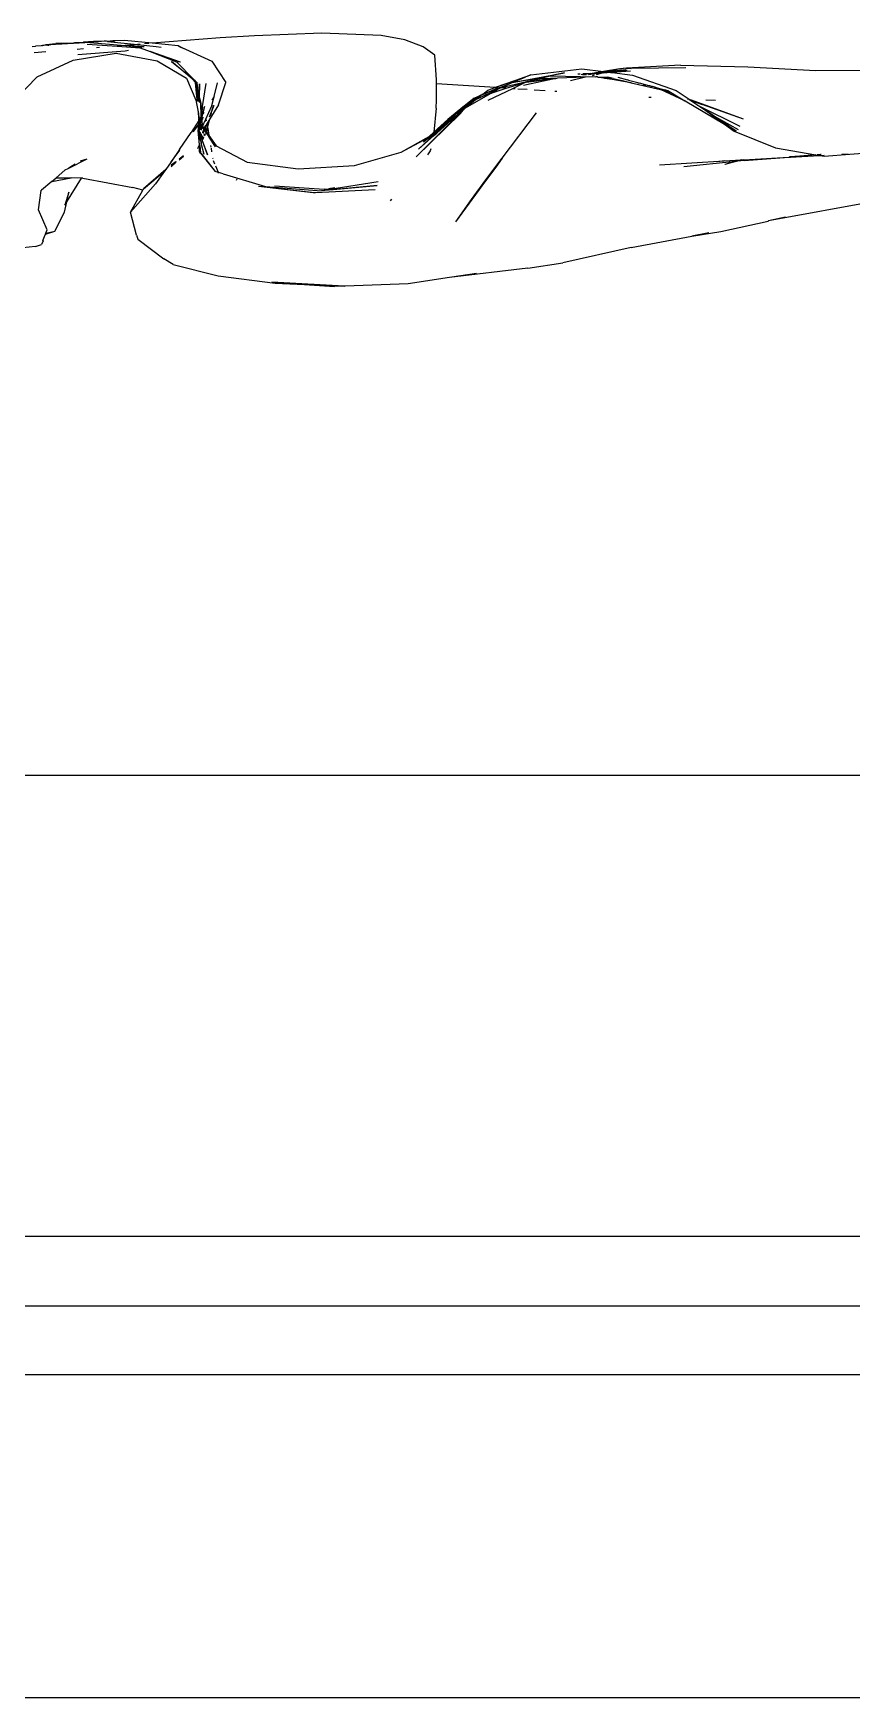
# Model space of a CAD drawing. Header units: millimetres. Extents: x -41292 to 298682, y -22072 to 33155.
# Drawn here: x 35159.4 to 35336.9, y 2680.6 to 3041.4 of the extents above; entities that cross this region are included whole.
import ezdxf

# ---------------------------------------------------------------- set-up
doc = ezdxf.new("R2010")
doc.units = ezdxf.units.MM
doc.layers.add('창호', color=4, linetype='Continuous')
doc.layers.add('틀', color=8, linetype='Continuous')

# ---------------------------------------------------------------- blocks, each defined once
blk = doc.blocks.new('AHSISHEUD')
for p, q in [((35827.3, 20688.55), (35812.55, 20687.36)), ((35834.78, 20688.99), (35827.3, 20688.55)), ((35849.32, 20689.53), (35834.78, 20688.99)), ((35862.19, 20689.06), (35849.32, 20689.53)), ((35867.37, 20688.14), (35862.19, 20689.06)), ((35786.54, 20686.7), (35787.26, 20686.75)), ((35789.45, 20685.49), (35786.97, 20685.29)), ((35787.3, 20686.76), (35787.26, 20686.75)), ((35788.48, 20686.84), (35787.3, 20686.76)), ((35788.65, 20686.88), (35788.48, 20686.84)), ((35788.69, 20686.85), (35788.65, 20686.88)), ((35788.86, 20686.9), (35788.69, 20686.85)), ((35788.86, 20686.9), (35789.58, 20687.09)), ((35789.82, 20686.96), (35788.86, 20686.9)), ((35789.58, 20687.09), (35791.61, 20687.29)), ((35789.58, 20687.09), (35791.01, 20687.17)), ((35789.86, 20686.94), (35789.82, 20686.96)), ((35789.93, 20686.95), (35789.86, 20686.94)), ((35789.93, 20686.95), (35790.05, 20686.98)), ((35790.05, 20686.98), (35790.11, 20686.98)), ((35790.11, 20686.98), (35790.14, 20687)), ((35790.14, 20687), (35790.2, 20687)), ((35792.95, 20687.17), (35790.2, 20687)), ((35790.2, 20687), (35791.01, 20687.17)), ((35791.01, 20687.17), (35795.45, 20687.41)), ((35791.01, 20687.17), (35791.61, 20687.29)), ((35795.45, 20687.41), (35791.61, 20687.29)), ((35797.93, 20687.5), (35792.95, 20687.17)), ((35795.45, 20687.41), (35792.95, 20687.17)), ((35795.44, 20683.7), (35804.77, 20685.19)), ((35795.52, 20687.42), (35795.45, 20687.41)), ((35795.66, 20687.42), (35795.52, 20687.42)), ((35795.72, 20687.43), (35795.66, 20687.42)), ((35795.72, 20687.43), (35796.79, 20687.52)), ((35797.93, 20687.5), (35795.72, 20687.43)), ((35797.63, 20686.15), (35796.28, 20686.05)), ((35806.67, 20685.67), (35796.43, 20684.87)), ((35796.79, 20687.52), (35796.89, 20687.52)), ((35796.89, 20687.52), (35797.58, 20687.58)), ((35797.58, 20687.58), (35797.66, 20687.58)), ((35799.8, 20687.75), (35797.66, 20687.58)), ((35797.66, 20687.58), (35798.77, 20687.59)), ((35798.77, 20687.59), (35797.93, 20687.5)), ((35798.42, 20687.18), (35804.96, 20686.75)), ((35798.77, 20687.59), (35798.86, 20687.61)), ((35798.86, 20687.61), (35799.04, 20687.57)), ((35799.23, 20687.62), (35799.04, 20687.57)), ((35799.04, 20687.57), (35806.69, 20686.89)), ((35799.43, 20687.63), (35799.23, 20687.62)), ((35799.8, 20687.75), (35799.43, 20687.63)), ((35800.98, 20687.7), (35799.43, 20687.63)), ((35802.14, 20687.8), (35799.8, 20687.75)), ((35801.09, 20686.43), (35800.44, 20686.38)), ((35802.14, 20687.8), (35800.98, 20687.7)), ((35802.62, 20687.81), (35802.14, 20687.8)), ((35802.87, 20687.78), (35802.62, 20687.81)), ((35804.03, 20687.89), (35802.87, 20687.78)), ((35804.36, 20687.85), (35802.87, 20687.78)), ((35802.87, 20687.78), (35809.39, 20687.1)), ((35806.54, 20687.94), (35804.03, 20687.89)), ((35804.5, 20687.85), (35804.43, 20687.85)), ((35804.77, 20685.19), (35813.61, 20683.53)), ((35806.69, 20686.89), (35804.96, 20686.75)), ((35804.96, 20686.75), (35809.92, 20686.41)), ((35812.55, 20687.36), (35806.54, 20687.94)), ((35807.44, 20685.77), (35806.67, 20685.67)), ((35806.92, 20686.9), (35806.69, 20686.89)), ((35809.39, 20687.1), (35806.92, 20686.9)), ((35806.92, 20686.9), (35810.33, 20686.56)), ((35810.84, 20686.57), (35806.92, 20686.9)), ((35809, 20686.42), (35809.75, 20686.36)), ((35809.91, 20687.14), (35809.39, 20687.1)), ((35809.39, 20687.1), (35813.42, 20686.68)), ((35809.92, 20686.41), (35812.09, 20685.56)), ((35810.84, 20686.57), (35810.33, 20686.56)), ((35811.79, 20687.3), (35810.91, 20687.22)), ((35818.72, 20683.24), (35812.09, 20685.56)), ((35812.09, 20685.56), (35817.79, 20683.32)), ((35818.21, 20686.81), (35812.55, 20687.36)), ((35813.42, 20686.68), (35814.51, 20686.56)), ((35818.77, 20686.48), (35818.21, 20686.81)), ((35818.21, 20686.81), (35825.48, 20683.49)), ((35819.49, 20686.16), (35818.77, 20686.48)), ((35871.36, 20686.62), (35867.37, 20688.14)), ((35873.86, 20684.8), (35871.36, 20686.62)), ((35874.26, 20679.42), (35873.86, 20684.8)), ((35787.56, 20680.08), (35795.44, 20683.7)), ((35813.61, 20683.53), (35820, 20679.79)), ((35816.71, 20683.43), (35821.55, 20679.52)), ((35821.23, 20679.65), (35816.71, 20683.43)), ((35818.72, 20683.24), (35817.79, 20683.32)), ((35821.55, 20679.52), (35817.79, 20683.32)), ((35825.48, 20683.49), (35828.53, 20678.88)), ((35894.67, 20680.5), (35905.73, 20681.85)), ((35905.73, 20681.85), (35910.49, 20681.25)), ((35910.49, 20681.25), (35908, 20680.83)), ((35908, 20680.83), (35911.02, 20681.19)), ((35909.66, 20680.92), (35911.26, 20681.16)), ((35913.99, 20681.82), (35910.49, 20681.25)), ((35910.49, 20681.25), (35911.02, 20681.19)), ((35911.26, 20681.16), (35910.83, 20681.03)), ((35911.02, 20681.19), (35911.94, 20681.29)), ((35911.02, 20681.19), (35911.26, 20681.16)), ((35911.7, 20681.1), (35911.04, 20681)), ((35911.26, 20681.16), (35911.33, 20681.15)), ((35911.51, 20681.19), (35911.33, 20681.15)), ((35911.33, 20681.15), (35911.7, 20681.1)), ((35911.51, 20681.19), (35915.39, 20681.7)), ((35911.94, 20681.29), (35911.51, 20681.19)), ((35911.7, 20681.1), (35912.01, 20681.06)), ((35913.99, 20681.82), (35911.94, 20681.29)), ((35911.94, 20681.29), (35915.39, 20681.7)), ((35915.62, 20681.44), (35912.01, 20681.06)), ((35916.31, 20681.31), (35912.01, 20681.06)), ((35916.31, 20681.31), (35912.32, 20681.02)), ((35913.99, 20681.82), (35914.23, 20681.87)), ((35914.23, 20681.87), (35914.38, 20681.88)), ((35914.38, 20681.88), (35914.45, 20681.88)), ((35914.45, 20681.88), (35914.81, 20681.94)), ((35915.21, 20681.93), (35914.81, 20681.94)), ((35915.21, 20681.93), (35915.36, 20681.94)), ((35915.36, 20681.94), (35915.44, 20681.94)), ((35927.14, 20682.63), (35915.44, 20681.94)), ((35915.44, 20681.94), (35916.43, 20681.9)), ((35928.3, 20682.03), (35916.43, 20681.9)), ((35927.14, 20682.63), (35941.74, 20682.27)), ((35941.74, 20682.27), (35956.5, 20681.48)), ((35956.5, 20681.48), (35969.4, 20681.54)), ((35783.06, 20675.39), (35787.56, 20680.08)), ((35820, 20679.79), (35822.02, 20675.07)), ((35821.76, 20679.21), (35821.23, 20679.65)), ((35821.23, 20679.65), (35821.88, 20678.97)), ((35821.55, 20679.52), (35821.84, 20679.28)), ((35821.76, 20679.21), (35821.88, 20679.09)), ((35821.85, 20679.21), (35821.84, 20679.28)), ((35822.28, 20678.78), (35821.85, 20679.21)), ((35821.88, 20679.09), (35821.85, 20679.21)), ((35821.88, 20679.09), (35822.3, 20678.66)), ((35822.28, 20678.78), (35821.88, 20679.09)), ((35821.88, 20678.97), (35821.88, 20679.09)), ((35821.88, 20678.97), (35821.94, 20678.9)), ((35821.94, 20678.9), (35822.07, 20678.76)), ((35822.26, 20675.84), (35821.94, 20678.9)), ((35821.94, 20678.9), (35822.13, 20677.83)), ((35821.94, 20678.9), (35822.1, 20678.29)), ((35822.3, 20678.66), (35822.07, 20678.76)), ((35822.07, 20678.76), (35822.1, 20678.29)), ((35822.1, 20678.29), (35822.13, 20677.83)), ((35822.1, 20678.29), (35822.39, 20677.19)), ((35822.13, 20677.83), (35822.26, 20675.84)), ((35822.13, 20677.83), (35822.43, 20676.38)), ((35822.3, 20678.66), (35822.28, 20678.78)), ((35822.3, 20678.66), (35822.34, 20678.62)), ((35822.35, 20678.28), (35822.34, 20678.62)), ((35822.6, 20676.42), (35822.35, 20678.28)), ((35822.39, 20677.19), (35822.35, 20678.28)), ((35822.84, 20678.6), (35822.77, 20675.78)), ((35822.84, 20675.49), (35822.84, 20678.6)), ((35823.47, 20673.63), (35824.28, 20678.67)), ((35825.99, 20675.84), (35826.69, 20678.82)), ((35826.94, 20674.02), (35828.53, 20678.88)), ((35874.25, 20678.59), (35874.11, 20678.6)), ((35874.24, 20675.02), (35874.25, 20678.59)), ((35874.25, 20678.59), (35874.26, 20679.42)), ((35886.98, 20677.77), (35874.25, 20678.59)), ((35884.07, 20676.19), (35887.75, 20677.72)), ((35887.75, 20677.72), (35884.2, 20676.29)), ((35885.37, 20677.19), (35886.98, 20677.77)), ((35890.71, 20677.52), (35885.38, 20674.98)), ((35886.07, 20676.55), (35889.38, 20677.61)), ((35886.98, 20677.77), (35894.67, 20680.5)), ((35893.48, 20680.02), (35886.98, 20677.77)), ((35886.98, 20677.77), (35887.75, 20677.72)), ((35887.42, 20677.36), (35888.12, 20677.69)), ((35887.79, 20677.71), (35887.75, 20677.72)), ((35887.79, 20677.71), (35890.47, 20678.81)), ((35888.12, 20677.69), (35888.36, 20677.81)), ((35889.38, 20677.61), (35888.12, 20677.69)), ((35888.36, 20677.81), (35894.95, 20679.36)), ((35888.36, 20677.81), (35890.47, 20678.81)), ((35889.38, 20677.61), (35893.15, 20678.81)), ((35890.47, 20678.81), (35890.66, 20678.89)), ((35890.66, 20678.89), (35902, 20680.94)), ((35890.66, 20678.89), (35898.86, 20680.28)), ((35890.66, 20678.89), (35893.48, 20680.02)), ((35893.62, 20678.92), (35890.71, 20677.52)), ((35891.33, 20677.48), (35890.71, 20677.52)), ((35900.12, 20679.71), (35893.07, 20678.21)), ((35893.15, 20678.81), (35893.29, 20678.88)), ((35893.29, 20678.88), (35893.43, 20678.9)), ((35893.62, 20678.92), (35893.43, 20678.9)), ((35894.67, 20680.5), (35893.48, 20680.02)), ((35893.62, 20678.92), (35893.66, 20678.94)), ((35893.66, 20678.94), (35899.43, 20679.64)), ((35893.66, 20678.94), (35895.43, 20679.21)), ((35893.89, 20679.05), (35893.66, 20678.94)), ((35894.07, 20679.07), (35893.89, 20679.05)), ((35894.95, 20679.36), (35894.07, 20679.07)), ((35895.43, 20679.21), (35894.07, 20679.07)), ((35894.95, 20679.36), (35896.31, 20679.68)), ((35895.43, 20679.21), (35895.78, 20679.27)), ((35895.78, 20679.27), (35898.98, 20679.76)), ((35899.43, 20679.64), (35895.78, 20679.27)), ((35896.31, 20679.68), (35898.86, 20680.28)), ((35898.98, 20679.76), (35896.31, 20679.68)), ((35902, 20680.94), (35898.86, 20680.28)), ((35898.86, 20680.28), (35908.82, 20680.06)), ((35900.46, 20679.81), (35898.98, 20679.76)), ((35899.43, 20679.64), (35900.12, 20679.71)), ((35900.25, 20679.74), (35900.12, 20679.71)), ((35900.46, 20679.81), (35900.25, 20679.74)), ((35906.55, 20679.99), (35900.46, 20679.81)), ((35906.55, 20679.99), (35903.31, 20679.21)), ((35905.38, 20680.68), (35904.92, 20680.65)), ((35905.87, 20680.56), (35905.64, 20680.58)), ((35906.13, 20680.62), (35905.87, 20680.56)), ((35906.09, 20680.53), (35905.87, 20680.56)), ((35907.31, 20680.75), (35905.97, 20680.71)), ((35906.09, 20680.53), (35906.13, 20680.62)), ((35906.29, 20680.59), (35906.09, 20680.53)), ((35906.13, 20680.62), (35906.18, 20680.62)), ((35906.38, 20680.6), (35906.29, 20680.59)), ((35906.34, 20680.51), (35906.6, 20680.58)), ((35906.38, 20680.6), (35906.6, 20680.58)), ((35908.82, 20680.06), (35906.55, 20679.99)), ((35906.6, 20680.58), (35906.79, 20680.57)), ((35906.78, 20680.66), (35906.66, 20680.67)), ((35907.31, 20680.75), (35906.78, 20680.66)), ((35907.29, 20680.63), (35907.11, 20680.65)), ((35907.29, 20680.63), (35907.69, 20680.69)), ((35907.72, 20680.81), (35907.31, 20680.75)), ((35907.69, 20680.69), (35907.72, 20680.69)), ((35907.72, 20680.69), (35909.19, 20680.88)), ((35910.17, 20680.87), (35907.72, 20680.69)), ((35907.72, 20680.81), (35908, 20680.83)), ((35909.19, 20680.88), (35908, 20680.83)), ((35908.41, 20680.44), (35908, 20680.34)), ((35908.84, 20680.06), (35908.82, 20680.06)), ((35910.17, 20680.87), (35908.84, 20680.55)), ((35909.19, 20680.06), (35908.84, 20680.06)), ((35909.37, 20680.91), (35909.19, 20680.88)), ((35909.24, 20680.04), (35909.19, 20680.06)), ((35912.59, 20679.72), (35909.24, 20680.04)), ((35910.43, 20679.83), (35909.24, 20680.04)), ((35909.24, 20680.04), (35911.37, 20680.01)), ((35909.66, 20680.92), (35909.37, 20680.91)), ((35910.55, 20680.96), (35909.66, 20680.92)), ((35912.32, 20681.02), (35910.17, 20680.87)), ((35910.55, 20680.96), (35910.17, 20680.87)), ((35910.69, 20679.8), (35910.43, 20679.83)), ((35910.55, 20680.96), (35910.83, 20681.03)), ((35916.46, 20678.82), (35910.69, 20679.8)), ((35910.69, 20679.8), (35914.54, 20679.27)), ((35911.04, 20681), (35910.83, 20681.03)), ((35912.59, 20679.72), (35911.37, 20680.01)), ((35912.01, 20681.06), (35912.32, 20681.02)), ((35912.32, 20681.02), (35916.77, 20680.46)), ((35912.59, 20679.72), (35914.54, 20679.27)), ((35913.57, 20680.04), (35915.69, 20679.42)), ((35914.54, 20679.27), (35916.46, 20678.82)), ((35915.91, 20679.4), (35915.69, 20679.42)), ((35915.91, 20679.4), (35918.51, 20678.69)), ((35916.46, 20678.82), (35922.83, 20677.34)), ((35916.77, 20680.46), (35926.25, 20677.16)), ((35917.9, 20678.78), (35917.97, 20678.76)), ((35917.97, 20678.76), (35918.51, 20678.69)), ((35918.51, 20678.69), (35920.52, 20678.14)), ((35919.08, 20678.44), (35919.51, 20678.31)), ((35920.52, 20678.14), (35919.51, 20678.31)), ((35921.12, 20677.98), (35919.96, 20678.18)), ((35920.52, 20678.14), (35921.12, 20677.98)), ((35921.63, 20677.84), (35921.12, 20677.98)), ((35925.6, 20676.41), (35921.63, 20677.84)), ((35921.63, 20677.84), (35923.69, 20677.28)), ((35822.02, 20675.07), (35822.45, 20672.86)), ((35822.26, 20675.84), (35822.32, 20674.88)), ((35822.38, 20674.85), (35822.26, 20675.84)), ((35822.43, 20676.38), (35822.39, 20677.19)), ((35822.39, 20677.19), (35822.6, 20676.42)), ((35822.49, 20674.78), (35822.43, 20676.38)), ((35822.43, 20676.38), (35822.74, 20674.8)), ((35822.75, 20675.26), (35822.6, 20676.42)), ((35822.6, 20676.42), (35822.77, 20675.78)), ((35822.75, 20675.26), (35822.74, 20674.8)), ((35822.74, 20674.8), (35822.74, 20674.63)), ((35822.74, 20674.63), (35822.78, 20674.61)), ((35822.77, 20675.78), (35822.75, 20675.26)), ((35822.85, 20674.57), (35822.75, 20675.26)), ((35822.77, 20675.78), (35822.84, 20675.49)), ((35822.85, 20674.57), (35822.84, 20675.49)), ((35822.84, 20675.49), (35823.13, 20674.4)), ((35823.14, 20671.58), (35823.13, 20674.4)), ((35823.13, 20674.4), (35823.25, 20672.27)), ((35826.94, 20674.02), (35825.06, 20670.98)), ((35825.53, 20673.99), (35825.48, 20673.92)), ((35825.48, 20673.84), (35825.48, 20673.92)), ((35825.48, 20673.84), (35825.53, 20673.89)), ((35825.96, 20675.81), (35825.49, 20675.07)), ((35825.51, 20672.63), (35825.99, 20673.93)), ((35825.56, 20674.04), (35825.53, 20673.99)), ((35825.54, 20673.92), (35825.53, 20673.99)), ((35825.53, 20673.89), (35825.54, 20673.92)), ((35825.56, 20674.04), (35825.59, 20674.15)), ((35825.59, 20674.15), (35825.96, 20675.81)), ((35825.64, 20673.13), (35825.95, 20673.93)), ((35825.99, 20675.84), (35825.96, 20675.81)), ((35874.16, 20673.31), (35874.24, 20675.02)), ((35880.98, 20673.93), (35878.44, 20672.03)), ((35881.44, 20674.33), (35878.93, 20672.51)), ((35879.83, 20672.89), (35880.98, 20673.93)), ((35880.5, 20674), (35880.32, 20673.83)), ((35880.38, 20673.27), (35886.07, 20676.55)), ((35880.38, 20673.27), (35882.57, 20675.02)), ((35880.6, 20674.05), (35880.5, 20674)), ((35882.37, 20675.49), (35880.6, 20674.05)), ((35881.92, 20674.77), (35880.6, 20674.05)), ((35881.75, 20674.62), (35880.6, 20674.05)), ((35880.98, 20673.93), (35881.44, 20674.33)), ((35881.75, 20674.62), (35881.44, 20674.33)), ((35881.75, 20674.62), (35882.22, 20674.85)), ((35881.92, 20674.77), (35881.75, 20674.62)), ((35883.88, 20676.11), (35881.92, 20674.77)), ((35881.92, 20674.77), (35882.25, 20674.92)), ((35882.57, 20675.02), (35882.22, 20674.85)), ((35882.25, 20674.92), (35882.22, 20674.85)), ((35882.25, 20674.92), (35882.45, 20675.02)), ((35882.37, 20675.49), (35883.88, 20676.11)), ((35883.88, 20676.11), (35882.45, 20675.02)), ((35882.45, 20675.02), (35882.75, 20675.16)), ((35884.95, 20676.2), (35882.57, 20675.02)), ((35882.57, 20675.02), (35882.75, 20675.16)), ((35882.75, 20675.16), (35884.95, 20676.2)), ((35882.75, 20675.16), (35883.88, 20676.11)), ((35883.88, 20676.11), (35883.95, 20676.14)), ((35883.95, 20676.14), (35884.03, 20676.22)), ((35883.95, 20676.14), (35884.07, 20676.19)), ((35884.1, 20676.25), (35884.03, 20676.22)), ((35884.07, 20676.19), (35884.1, 20676.25)), ((35884.2, 20676.29), (35884.1, 20676.25)), ((35884.2, 20676.29), (35885.37, 20677.19)), ((35884.95, 20676.2), (35887.42, 20677.36)), ((35886.07, 20676.55), (35887.42, 20677.36)), ((35893.88, 20677.32), (35891.91, 20677.44)), ((35897.77, 20677.06), (35895.4, 20677.22)), ((35900.36, 20676.9), (35899.87, 20676.93)), ((35920.79, 20675.6), (35920.28, 20675.63)), ((35928.13, 20674.91), (35922.83, 20677.34)), ((35923.69, 20677.28), (35924.88, 20676.83)), ((35924.51, 20677.05), (35923.69, 20677.28)), ((35924.51, 20677.05), (35924.56, 20677.03)), ((35924.56, 20677.03), (35924.88, 20676.83)), ((35924.88, 20676.83), (35924.97, 20676.78)), ((35924.97, 20676.78), (35925, 20676.77)), ((35925, 20676.77), (35925.6, 20676.41)), ((35925.6, 20676.41), (35928.13, 20674.91)), ((35926.25, 20677.16), (35929.23, 20675.11)), ((35928.15, 20674.89), (35928.13, 20674.91)), ((35928.15, 20674.89), (35936.74, 20669.8)), ((35928.69, 20675.32), (35928.78, 20675.26)), ((35929.23, 20675.11), (35928.78, 20675.26)), ((35928.96, 20675.15), (35929.42, 20674.98)), ((35929.26, 20675.09), (35929.23, 20675.11)), ((35929.53, 20675), (35929.26, 20675.09)), ((35929.26, 20675.09), (35929.42, 20674.98)), ((35929.42, 20674.98), (35931.88, 20674.08)), ((35929.42, 20674.98), (35931.15, 20673.79)), ((35940.84, 20670.93), (35929.53, 20675)), ((35929.53, 20675), (35931.88, 20674.08)), ((35930.77, 20673.98), (35931.15, 20673.79)), ((35940.84, 20670.93), (35931.88, 20674.08)), ((35934.74, 20674.98), (35932.67, 20675.06)), ((35822.66, 20670.66), (35820.99, 20668.06)), ((35822.45, 20672.86), (35822.6, 20672.15)), ((35822.45, 20672.86), (35822.73, 20670.77)), ((35822.73, 20670.77), (35822.6, 20672.15)), ((35822.73, 20671.49), (35822.6, 20672.15)), ((35822.66, 20670.66), (35822.73, 20671.49)), ((35822.73, 20670.77), (35822.66, 20670.66)), ((35822.68, 20670.03), (35822.66, 20670.66)), ((35822.84, 20670.94), (35822.73, 20671.49)), ((35822.77, 20670.84), (35822.73, 20670.77)), ((35822.78, 20670.47), (35822.73, 20670.77)), ((35822.84, 20670.94), (35822.77, 20670.84)), ((35822.77, 20670.84), (35822.84, 20670.57)), ((35822.79, 20670.18), (35822.78, 20670.47)), ((35822.83, 20670.24), (35822.84, 20670.57)), ((35822.94, 20670.28), (35822.83, 20670.24)), ((35822.85, 20670.88), (35822.84, 20670.57)), ((35822.84, 20670.57), (35822.94, 20670.4)), ((35822.94, 20670.4), (35822.9, 20670.61)), ((35822.94, 20670.28), (35822.9, 20670.07)), ((35822.94, 20670.4), (35822.95, 20670.35)), ((35822.95, 20670.35), (35822.94, 20670.28)), ((35823.03, 20669.98), (35822.94, 20670.28)), ((35823.05, 20671.03), (35823.06, 20671.28)), ((35823.06, 20670.99), (35823.05, 20671.03)), ((35823.05, 20670.94), (35823.06, 20670.99)), ((35823.09, 20670.19), (35823.05, 20670.94)), ((35823.1, 20671.35), (35823.06, 20671.28)), ((35823.09, 20670.19), (35823.14, 20670.4)), ((35823.1, 20671.35), (35823.14, 20671.48)), ((35823.26, 20672.19), (35823.14, 20671.58)), ((35823.14, 20671.48), (35823.14, 20671.58)), ((35823.14, 20670.4), (35823.21, 20670.49)), ((35823.21, 20670.49), (35823.25, 20670.82)), ((35823.21, 20670.49), (35823.34, 20670.68)), ((35823.48, 20673.55), (35823.25, 20672.27)), ((35823.25, 20672.27), (35823.26, 20672.19)), ((35823.25, 20670.82), (35823.32, 20671.09)), ((35823.33, 20670.93), (35823.25, 20670.82)), ((35823.26, 20672.19), (35823.32, 20671.09)), ((35823.32, 20671.09), (35823.56, 20672.07)), ((35823.32, 20671.09), (35823.33, 20670.93)), ((35823.61, 20671.33), (35823.33, 20670.93)), ((35823.33, 20670.93), (35823.34, 20670.68)), ((35823.34, 20670.68), (35823.57, 20671.02)), ((35823.34, 20670.68), (35823.41, 20669.44)), ((35823.48, 20673.55), (35823.47, 20673.63)), ((35823.5, 20669.31), (35824.13, 20670.74)), ((35823.56, 20672.07), (35823.98, 20673.72)), ((35823.78, 20672.4), (35823.56, 20672.07)), ((35824.13, 20670.74), (35824.2, 20670.9)), ((35824.14, 20670.39), (35824.13, 20670.74)), ((35824.2, 20670.9), (35825.48, 20673.79)), ((35824.2, 20670.9), (35824.27, 20670.56)), ((35824.64, 20670.3), (35824.4, 20669.9)), ((35824.53, 20670), (35824.64, 20670.3)), ((35824.55, 20669.11), (35825.06, 20670.98)), ((35825.06, 20670.98), (35824.64, 20670.3)), ((35825.64, 20673.13), (35824.89, 20671.37)), ((35825.12, 20671.66), (35825.17, 20671.73)), ((35825.17, 20671.73), (35825.51, 20672.63)), ((35825.31, 20671.91), (35825.51, 20672.63)), ((35825.48, 20673.79), (35825.48, 20673.84)), ((35825.51, 20672.63), (35825.64, 20673.13)), ((35869.81, 20662.77), (35880.38, 20673.27)), ((35879.47, 20672.12), (35869.81, 20662.77)), ((35878.18, 20671.8), (35873.65, 20667.78)), ((35873.66, 20667.94), (35878.18, 20671.8)), ((35874.16, 20673.31), (35873.68, 20668.1)), ((35876.66, 20670.86), (35873.68, 20668.1)), ((35878.18, 20671.8), (35873.79, 20667.65)), ((35874.38, 20667.97), (35879.62, 20672.73)), ((35880.32, 20673.83), (35876.66, 20670.86)), ((35878.93, 20672.51), (35876.66, 20670.86)), ((35878.18, 20671.8), (35876.66, 20670.86)), ((35878.39, 20672), (35878.18, 20671.8)), ((35878.44, 20672.03), (35878.39, 20672)), ((35878.93, 20672.51), (35878.44, 20672.03)), ((35880.32, 20673.83), (35878.93, 20672.51)), ((35879.47, 20672.12), (35880.38, 20673.27)), ((35879.62, 20672.73), (35879.83, 20672.89)), ((35879.83, 20672.89), (35880.38, 20673.27)), ((35888.47, 20662.44), (35895.93, 20672.28)), ((35931.15, 20673.79), (35940.07, 20669.41)), ((35931.15, 20673.79), (35932.64, 20672.77)), ((35932.64, 20672.77), (35936.74, 20669.8)), ((35934.26, 20671.68), (35932.64, 20672.77)), ((35934.26, 20671.68), (35939.69, 20668.7)), ((35939.25, 20668.32), (35934.26, 20671.68)), ((35818.5, 20664.37), (35820.99, 20668.06)), ((35822.65, 20669.93), (35821.35, 20668.17)), ((35821.54, 20668.24), (35822.65, 20669.73)), ((35822.51, 20668.43), (35822.63, 20668.86)), ((35822.51, 20668.43), (35822.62, 20668.32)), ((35822.93, 20666.79), (35822.51, 20668.43)), ((35822.85, 20665.34), (35822.51, 20668.43)), ((35822.62, 20668.32), (35822.63, 20668.86)), ((35822.68, 20668.49), (35822.62, 20668.32)), ((35822.62, 20668.32), (35822.75, 20668.3)), ((35822.62, 20668.32), (35822.95, 20667.44)), ((35822.93, 20666.99), (35822.62, 20668.32)), ((35822.63, 20668.86), (35822.65, 20669.73)), ((35822.63, 20668.86), (35822.72, 20668.96)), ((35822.65, 20669.98), (35822.68, 20670.03)), ((35822.65, 20669.98), (35822.65, 20669.93)), ((35822.65, 20669.73), (35822.65, 20669.93)), ((35822.65, 20669.73), (35822.74, 20669.86)), ((35822.74, 20670.11), (35822.68, 20670.03)), ((35822.69, 20668.79), (35822.68, 20668.49)), ((35822.75, 20668.38), (35822.68, 20668.49)), ((35822.72, 20668.96), (35822.69, 20668.79)), ((35822.75, 20668.83), (35822.69, 20668.79)), ((35822.74, 20669.12), (35822.71, 20669.1)), ((35822.71, 20669.1), (35822.73, 20669.01)), ((35822.72, 20669.19), (35822.74, 20669.27)), ((35822.74, 20669.12), (35822.72, 20669.19)), ((35822.73, 20668.99), (35822.72, 20668.96)), ((35822.72, 20668.96), (35822.77, 20668.9)), ((35822.73, 20669.01), (35822.73, 20668.99)), ((35822.73, 20668.99), (35822.77, 20668.9)), ((35822.79, 20670.18), (35822.74, 20670.11)), ((35822.74, 20669.86), (35822.74, 20670.11)), ((35822.74, 20669.86), (35822.8, 20669.93)), ((35822.74, 20669.68), (35822.74, 20669.86)), ((35822.81, 20669.5), (35822.74, 20669.68)), ((35822.74, 20669.27), (35822.78, 20669.32)), ((35822.75, 20668.83), (35822.74, 20668.79)), ((35822.74, 20668.79), (35822.75, 20668.51)), ((35822.83, 20668.53), (35822.74, 20668.79)), ((35822.77, 20668.9), (35822.75, 20668.83)), ((35822.75, 20668.38), (35822.75, 20668.3)), ((35822.75, 20668.3), (35822.77, 20668.25)), ((35823, 20669.83), (35822.77, 20668.9)), ((35822.77, 20668.25), (35822.83, 20668.26)), ((35822.78, 20669.32), (35822.79, 20669.39)), ((35822.83, 20670.24), (35822.79, 20670.18)), ((35822.79, 20669.39), (35822.81, 20669.46)), ((35822.8, 20669.93), (35822.9, 20670.07)), ((35822.8, 20669.93), (35822.8, 20669.72)), ((35822.8, 20669.72), (35822.83, 20669.68)), ((35822.83, 20669.62), (35822.81, 20669.5)), ((35822.81, 20669.46), (35822.81, 20669.5)), ((35822.83, 20669.68), (35822.83, 20669.62)), ((35822.83, 20668.22), (35822.83, 20668.26)), ((35822.96, 20667.84), (35822.83, 20668.22)), ((35822.93, 20666.79), (35822.93, 20666.99)), ((35823.02, 20666.61), (35822.93, 20666.99)), ((35822.98, 20666.59), (35822.93, 20666.79)), ((35822.95, 20667.44), (35822.96, 20667.84)), ((35822.95, 20667.44), (35823.02, 20667.27)), ((35822.96, 20667.84), (35823.01, 20668)), ((35823.01, 20667.7), (35822.96, 20667.84)), ((35823.01, 20668), (35822.97, 20668.06)), ((35823, 20669.83), (35823.03, 20669.98)), ((35823.09, 20669.08), (35823, 20669.83)), ((35823, 20668.91), (35823.09, 20669.08)), ((35823, 20668.57), (35823, 20668.91)), ((35823.01, 20667.7), (35823.01, 20668)), ((35823.16, 20667.26), (35823.01, 20667.7)), ((35823.02, 20667.27), (35823.01, 20667.7)), ((35823.02, 20667.27), (35823.15, 20666.91)), ((35823.03, 20669.98), (35823.09, 20670.19)), ((35823.1, 20669.88), (35823.03, 20669.98)), ((35823.1, 20669.88), (35823.09, 20670.19)), ((35823.09, 20669.08), (35823.15, 20669.2)), ((35823.15, 20668.61), (35823.09, 20669.08)), ((35823.1, 20669.84), (35823.1, 20669.88)), ((35823.14, 20669.81), (35823.1, 20669.84)), ((35823.14, 20669.76), (35823.14, 20669.81)), ((35823.29, 20669.49), (35823.14, 20669.76)), ((35823.14, 20669.76), (35823.33, 20669.55)), ((35823.15, 20669.2), (35823.14, 20669.76)), ((35823.15, 20669.2), (35823.29, 20669.49)), ((35823.15, 20668.61), (35823.2, 20668.65)), ((35823.16, 20667.14), (35823.15, 20666.91)), ((35823.15, 20666.91), (35823.16, 20666.88)), ((35823.18, 20667.76), (35823.16, 20667.26)), ((35823.16, 20667.26), (35823.18, 20667.23)), ((35823.18, 20667.23), (35823.16, 20667.14)), ((35823.26, 20666.98), (35823.16, 20667.14)), ((35823.16, 20666.88), (35823.23, 20666.95)), ((35823.16, 20666.88), (35823.19, 20666.81)), ((35823.18, 20667.23), (35823.33, 20667.54)), ((35823.19, 20666.81), (35823.25, 20666.88)), ((35823.19, 20666.81), (35823.33, 20666.44)), ((35823.2, 20668.65), (35823.42, 20669.26)), ((35823.2, 20668.65), (35823.45, 20669.21)), ((35823.2, 20668.65), (35823.2, 20668.52)), ((35823.23, 20666.95), (35823.26, 20666.98)), ((35823.25, 20666.88), (35823.23, 20666.95)), ((35823.25, 20666.88), (35823.46, 20667.1)), ((35823.37, 20666.65), (35823.25, 20666.88)), ((35823.26, 20666.98), (35823.48, 20667.18)), ((35823.29, 20669.49), (35823.33, 20669.55)), ((35823.42, 20669.26), (35823.29, 20669.49)), ((35823.33, 20669.55), (35823.35, 20669.59)), ((35823.33, 20669.55), (35823.41, 20669.44)), ((35823.46, 20667.1), (35823.37, 20666.65)), ((35823.41, 20669.44), (35823.41, 20669.39)), ((35823.41, 20669.39), (35823.42, 20669.26)), ((35823.41, 20669.39), (35823.5, 20669.31)), ((35823.45, 20669.21), (35823.42, 20669.26)), ((35823.67, 20667.03), (35823.42, 20666.52)), ((35823.44, 20666.44), (35823.72, 20666.96)), ((35823.45, 20669.21), (35823.5, 20669.31)), ((35823.78, 20668.72), (35823.45, 20669.21)), ((35823.46, 20667.1), (35823.56, 20667.2)), ((35823.48, 20667.18), (35823.46, 20667.1)), ((35823.71, 20668.59), (35823.48, 20668.03)), ((35823.5, 20667.29), (35823.48, 20667.18)), ((35823.48, 20667.18), (35823.53, 20667.24)), ((35823.5, 20669.31), (35823.81, 20668.87)), ((35823.8, 20668.79), (35823.5, 20669.31)), ((35823.52, 20667.94), (35823.7, 20668.3)), ((35823.7, 20668.3), (35823.6, 20667.81)), ((35823.74, 20668.52), (35823.7, 20668.3)), ((35823.7, 20668.3), (35823.77, 20668.45)), ((35823.8, 20668.79), (35823.78, 20668.72)), ((35823.85, 20668.61), (35823.78, 20668.72)), ((35823.79, 20667.48), (35823.97, 20667.64)), ((35823.81, 20668.87), (35823.8, 20668.79)), ((35823.88, 20668.67), (35823.8, 20668.79)), ((35823.8, 20667.45), (35823.97, 20667.64)), ((35823.83, 20668.99), (35823.81, 20668.87)), ((35823.81, 20668.87), (35823.91, 20668.73)), ((35823.83, 20668.99), (35824.17, 20669.54)), ((35823.97, 20667.64), (35823.84, 20667.38)), ((35823.85, 20668.61), (35823.88, 20668.67)), ((35824.2, 20668.09), (35823.85, 20668.61)), ((35823.88, 20668.67), (35823.91, 20668.73)), ((35824.22, 20668.14), (35823.88, 20668.67)), ((35823.9, 20667.28), (35824.11, 20667.68)), ((35823.91, 20668.73), (35824.18, 20669.28)), ((35823.91, 20668.73), (35824.21, 20668.3)), ((35823.97, 20667.64), (35823.99, 20667.67)), ((35823.99, 20667.67), (35824.08, 20667.76)), ((35824.06, 20667.81), (35824.08, 20667.76)), ((35824.4, 20669.9), (35824.17, 20669.54)), ((35824.18, 20669.28), (35824.17, 20669.54)), ((35824.18, 20669.28), (35824.42, 20669.78)), ((35824.21, 20668.3), (35824.18, 20669.28)), ((35824.22, 20668.14), (35824.2, 20668.09)), ((35824.2, 20668.09), (35824.25, 20668)), ((35824.22, 20668.14), (35824.21, 20668.3)), ((35824.21, 20668.3), (35824.26, 20668.22)), ((35824.26, 20668.22), (35824.22, 20668.14)), ((35824.27, 20668.06), (35824.22, 20668.14)), ((35824.25, 20668), (35824.27, 20668.06)), ((35824.9, 20667.09), (35824.25, 20668)), ((35824.37, 20668.44), (35824.26, 20668.22)), ((35824.26, 20668.22), (35824.3, 20668.17)), ((35824.27, 20668.06), (35824.3, 20668.17)), ((35824.9, 20667.09), (35824.27, 20668.06)), ((35824.3, 20668.17), (35824.37, 20668.44)), ((35824.3, 20668.17), (35824.84, 20667.46)), ((35824.37, 20668.44), (35824.55, 20669.11)), ((35824.6, 20668.88), (35824.37, 20668.44)), ((35824.4, 20669.9), (35824.42, 20669.78)), ((35824.42, 20669.78), (35824.53, 20670)), ((35824.42, 20669.78), (35824.55, 20669.11)), ((35824.55, 20669.11), (35824.6, 20668.88)), ((35824.6, 20668.88), (35824.84, 20667.46)), ((35824.84, 20667.46), (35824.85, 20667.39)), ((35824.85, 20667.39), (35826.42, 20665.17)), ((35824.9, 20667.09), (35824.85, 20667.39)), ((35824.91, 20667.01), (35824.9, 20667.09)), ((35826.31, 20664.91), (35824.91, 20667.01)), ((35866.58, 20663.75), (35872.66, 20667.16)), ((35866.58, 20663.75), (35872.35, 20666.87)), ((35873.62, 20667.49), (35870.33, 20664.38)), ((35870.33, 20664.38), (35873.6, 20667.27)), ((35872.89, 20667.16), (35871.43, 20666.02)), ((35871.43, 20666.02), (35872.54, 20666.97)), ((35872.35, 20666.87), (35871.43, 20666.02)), ((35872.66, 20667.16), (35872.35, 20666.87)), ((35872.35, 20666.87), (35872.54, 20666.97)), ((35872.54, 20666.97), (35872.94, 20667.31)), ((35872.54, 20666.97), (35872.89, 20667.16)), ((35873.68, 20668.1), (35872.66, 20667.16)), ((35872.66, 20667.16), (35872.94, 20667.31)), ((35873.45, 20667.6), (35872.89, 20667.16)), ((35872.89, 20667.16), (35873.63, 20667.56)), ((35872.94, 20667.31), (35873.66, 20667.94)), ((35872.94, 20667.31), (35873.45, 20667.6)), ((35873.65, 20667.78), (35873.45, 20667.6)), ((35873.61, 20667.31), (35873.6, 20667.27)), ((35873.61, 20667.31), (35874.27, 20667.91)), ((35873.62, 20667.49), (35873.61, 20667.31)), ((35873.79, 20667.65), (35873.62, 20667.49)), ((35873.63, 20667.56), (35873.62, 20667.49)), ((35873.65, 20667.78), (35873.63, 20667.56)), ((35873.63, 20667.56), (35873.79, 20667.65)), ((35873.66, 20667.94), (35873.65, 20667.78)), ((35873.79, 20667.65), (35874.27, 20667.91)), ((35874.27, 20667.91), (35874.38, 20667.97)), ((35936.74, 20669.8), (35938.84, 20668.28)), ((35936.74, 20669.8), (35939.25, 20668.32)), ((35938.84, 20668.28), (35947.79, 20664.68)), ((35818.5, 20664.37), (35816.7, 20661.7)), ((35816.7, 20661.7), (35818.38, 20663.98)), ((35818.42, 20664.1), (35818.38, 20663.98)), ((35818.55, 20664.28), (35818.49, 20664.2)), ((35818.49, 20664.12), (35818.57, 20664.24)), ((35822.42, 20664.53), (35822.85, 20665.34)), ((35822.83, 20663.92), (35822.87, 20665.17)), ((35822.95, 20664.5), (35822.83, 20663.92)), ((35822.83, 20663.92), (35823.04, 20663.64)), ((35823.06, 20663.53), (35822.83, 20663.92)), ((35822.85, 20665.34), (35822.87, 20665.17)), ((35822.87, 20665.17), (35822.95, 20664.5)), ((35822.95, 20664.5), (35823.04, 20663.64)), ((35822.98, 20666.59), (35823.02, 20666.61)), ((35823.03, 20666.4), (35822.98, 20666.59)), ((35823.03, 20666.4), (35823.02, 20666.61)), ((35823.13, 20666.16), (35823.02, 20666.61)), ((35823.13, 20666.16), (35823.03, 20666.4)), ((35823.04, 20663.64), (35823.06, 20663.53)), ((35823.06, 20663.53), (35826.19, 20659.54)), ((35823.13, 20666.16), (35823.13, 20666)), ((35823.14, 20665.96), (35823.13, 20666)), ((35823.16, 20666.02), (35823.14, 20665.96)), ((35823.15, 20665.9), (35823.14, 20665.96)), ((35823.15, 20665.9), (35823.18, 20665.95)), ((35823.21, 20665.83), (35823.15, 20665.9)), ((35823.16, 20663.49), (35826.19, 20659.54)), ((35823.21, 20665.83), (35823.19, 20665.74)), ((35823.83, 20663.24), (35823.19, 20665.74)), ((35823.36, 20666.58), (35823.33, 20666.44)), ((35823.39, 20666.48), (35823.33, 20666.44)), ((35823.33, 20666.44), (35823.38, 20666.31)), ((35823.37, 20666.65), (35823.36, 20666.58)), ((35823.42, 20666.52), (35823.36, 20666.58)), ((35823.38, 20666.31), (35823.42, 20666.4)), ((35823.38, 20666.31), (35824.55, 20663.21)), ((35823.42, 20666.52), (35823.39, 20666.48)), ((35823.44, 20666.44), (35823.39, 20666.48)), ((35823.42, 20666.4), (35823.44, 20666.44)), ((35824.55, 20663.21), (35823.42, 20666.4)), ((35825.22, 20665.18), (35825.28, 20664.83)), ((35825.31, 20664.65), (35825.44, 20663.85)), ((35826.42, 20665.17), (35833.16, 20661.58)), ((35856.46, 20660.88), (35866.58, 20663.75)), ((35872.85, 20664.07), (35872.25, 20663.2)), ((35872.98, 20664.46), (35872.85, 20664.07)), ((35947.79, 20664.68), (35956.54, 20663.18)), ((35951.05, 20662.71), (35957.24, 20663.06)), ((35956.54, 20663.18), (35953.09, 20662.89)), ((35956.54, 20663.18), (35955.01, 20663.01)), ((35956.54, 20663.18), (35957.24, 20663.06)), ((35956.93, 20663.17), (35956.8, 20663.2)), ((35957.54, 20663.27), (35956.93, 20663.17)), ((35957.24, 20663.06), (35957.41, 20663.07)), ((35957.41, 20663.07), (35958.31, 20663.12)), ((35957.41, 20663.07), (35958.37, 20662.87)), ((35957.68, 20663.24), (35957.54, 20663.27)), ((35958.37, 20662.87), (35969.45, 20663.78)), ((35962.14, 20663.34), (35963.56, 20663.42)), ((35793.59, 20659.85), (35791.71, 20658.22)), ((35794.27, 20660.17), (35793.59, 20659.85)), ((35794.38, 20660.25), (35794.27, 20660.17)), ((35798.34, 20662.23), (35794.38, 20660.25)), ((35794.71, 20660.46), (35794.38, 20660.25)), ((35795.82, 20661.16), (35794.71, 20660.46)), ((35798.34, 20662.23), (35796.92, 20661.8)), ((35815.51, 20660.03), (35810.65, 20655.78)), ((35810.65, 20655.78), (35815.25, 20659.66)), ((35815.25, 20659.66), (35813.29, 20656.88)), ((35815.51, 20660.03), (35815.25, 20659.66)), ((35816.7, 20661.7), (35815.51, 20660.03)), ((35817.24, 20661.19), (35816.66, 20660.55)), ((35817.69, 20661.69), (35816.67, 20660.96)), ((35816.67, 20660.86), (35817.69, 20661.69)), ((35817.69, 20661.69), (35817.24, 20661.19)), ((35817.24, 20661.19), (35817.64, 20661.52)), ((35817.7, 20661.73), (35817.69, 20661.69)), ((35819.31, 20662.93), (35818.38, 20662.24)), ((35818.38, 20662.12), (35819.32, 20662.9)), ((35825.66, 20662.52), (35825.68, 20662.42)), ((35826.13, 20661.19), (35825.84, 20661.86)), ((35826.92, 20659.33), (35826.19, 20659.54)), ((35826.92, 20659.33), (35826.33, 20660.71)), ((35833.16, 20661.58), (35844.25, 20660.15)), ((35844.25, 20660.15), (35856.46, 20660.88)), ((35878.42, 20648.67), (35887.12, 20660.49)), ((35887.12, 20660.49), (35881.84, 20653.53)), ((35884.93, 20657.77), (35888.47, 20662.44)), ((35888.47, 20662.44), (35887.12, 20660.49)), ((35922.61, 20661.04), (35936.63, 20661.86)), ((35939.13, 20661.75), (35927.88, 20660.59)), ((35936.63, 20661.86), (35935.26, 20661.66)), ((35936.63, 20661.86), (35940.36, 20662.08)), ((35939.64, 20661.8), (35936.77, 20661.12)), ((35939.13, 20661.75), (35936.77, 20661.12)), ((35939.64, 20661.8), (35939.13, 20661.75)), ((35940.36, 20662.08), (35939.6, 20661.88)), ((35941.01, 20661.95), (35939.64, 20661.8)), ((35940.94, 20662.12), (35940.03, 20661.9)), ((35940.36, 20662.08), (35940.94, 20662.12)), ((35940.94, 20662.12), (35950.64, 20662.68)), ((35941.01, 20661.95), (35950.64, 20662.68)), ((35950.64, 20662.68), (35951.05, 20662.71)), ((35953.09, 20662.89), (35950.82, 20662.75)), ((35953.09, 20662.89), (35951.05, 20662.71)), ((35955.01, 20663.01), (35953.09, 20662.89)), ((35790.77, 20657.41), (35788.56, 20655.5)), ((35790.77, 20657.41), (35791.71, 20658.22)), ((35790.77, 20657.41), (35794.99, 20658.16)), ((35791.71, 20658.22), (35794.99, 20658.16)), ((35794.04, 20652.99), (35797.25, 20658.12)), ((35797.25, 20658.12), (35794.99, 20658.16)), ((35797.48, 20658.12), (35797.25, 20658.12)), ((35797.48, 20658.12), (35808.32, 20656.09)), ((35807.85, 20650.77), (35813.29, 20656.88)), ((35810.51, 20655.53), (35808.32, 20656.09)), ((35826.97, 20659.22), (35826.92, 20659.33)), ((35827.98, 20659.05), (35826.92, 20659.33)), ((35827.98, 20659.05), (35837.13, 20656.32)), ((35830.92, 20657.93), (35830.8, 20657.64)), ((35835.63, 20656.41), (35847.48, 20655.03)), ((35835.63, 20656.41), (35837.13, 20656.32)), ((35835.63, 20656.41), (35847.76, 20655.05)), ((35837.13, 20656.32), (35849.28, 20655.36)), ((35849.88, 20655.7), (35839.08, 20656.42)), ((35861.37, 20656.52), (35849.28, 20655.36)), ((35850.62, 20655.68), (35861.56, 20657.43)), ((35852.17, 20656.04), (35850.77, 20655.83)), ((35851, 20655.62), (35861.37, 20656.52)), ((35881.84, 20653.53), (35884.93, 20657.77)), ((35787.89, 20651.27), (35788.49, 20655.42)), ((35788.49, 20655.42), (35788.3, 20655.27)), ((35788.49, 20655.42), (35788.56, 20655.5)), ((35793.55, 20650.78), (35794.04, 20652.99)), ((35794.5, 20655.08), (35793.6, 20652.28)), ((35793.6, 20652.28), (35794.04, 20652.99)), ((35794.04, 20652.99), (35794.5, 20655.08)), ((35807.85, 20650.77), (35810.51, 20655.53)), ((35810.51, 20655.53), (35810.65, 20655.78)), ((35847.48, 20655.03), (35847.76, 20655.05)), ((35847.76, 20655.05), (35847.95, 20655.03)), ((35847.95, 20655.03), (35860.9, 20655.66)), ((35850.03, 20655.72), (35849.88, 20655.7)), ((35850.62, 20655.68), (35850.03, 20655.72)), ((35864.49, 20653.56), (35864.2, 20653.21)), ((35878.42, 20648.67), (35881.84, 20653.53)), ((35970.06, 20653.23), (35946.29, 20648.85)), ((35789.75, 20646.93), (35787.89, 20651.27)), ((35791.45, 20646.61), (35793.55, 20650.78)), ((35809.17, 20645.8), (35807.85, 20650.77)), ((35935.92, 20646.59), (35946.16, 20648.83)), ((35946.29, 20648.85), (35946.16, 20648.83)), ((35949.95, 20649.66), (35946.29, 20648.85)), ((35788.86, 20644.62), (35789.4, 20646.01)), ((35789.4, 20646.01), (35791.45, 20646.61)), ((35789.4, 20646.01), (35789.47, 20646.19)), ((35789.47, 20646.19), (35789.75, 20646.93)), ((35789.47, 20646.19), (35791.45, 20646.61)), ((35809.17, 20645.8), (35809.42, 20644.9)), ((35916.48, 20643.09), (35929.59, 20645.56)), ((35929.59, 20645.56), (35935.92, 20646.59)), ((35933.33, 20646.27), (35929.59, 20645.56)), ((35787.2, 20643.28), (35776.84, 20642.19)), ((35787.2, 20643.28), (35788.53, 20643.77)), ((35788.89, 20644.55), (35788.53, 20643.77)), ((35788.86, 20644.62), (35788.89, 20644.55)), ((35809.42, 20644.9), (35815.07, 20640.62)), ((35916.48, 20643.09), (35901.65, 20639.75)), ((35817.1, 20639.39), (35815.07, 20640.62)), ((35817.1, 20639.39), (35826.86, 20636.95)), ((35894.06, 20638.61), (35877.04, 20636.57)), ((35894.06, 20638.61), (35901.65, 20639.75)), ((35826.86, 20636.95), (35839.23, 20635.35)), ((35838.49, 20635.55), (35845.62, 20635.08)), ((35854.2, 20634.73), (35838.49, 20635.55)), ((35839.23, 20635.35), (35845.62, 20635.08)), ((35845.62, 20635.08), (35852.09, 20634.66)), ((35845.62, 20635.08), (35854.2, 20634.73)), ((35854.2, 20634.73), (35852.09, 20634.66)), ((35854.23, 20634.73), (35854.2, 20634.73)), ((35854.44, 20634.72), (35854.23, 20634.73)), ((35868.05, 20635.22), (35854.44, 20634.72)), ((35877.04, 20636.57), (35868.05, 20635.22)), ((35882.94, 20637.45), (35877.04, 20636.57)), ((35072.05, 20528.67), (38072.05, 20528.67))]:
    blk.add_line(p, q)

msp = doc.modelspace()

# ---------------------------------------------------------------- linework, layer by layer
at = {"layer": '창호'}
for p, q in [((35964.67, 2780.58), (34534.67, 2780.58)), ((35964.67, 2750.58), (34534.67, 2750.58))]:
    msp.add_line(p, q, dxfattribs=at)
at = {"layer": '틀'}
for p, q in [((34444.67, 2880.58), (37444.67, 2880.58)), ((34534.67, 2765.58), (35964.67, 2765.58)), ((37444.67, 2680.58), (34444.67, 2680.58))]:
    msp.add_line(p, q, dxfattribs=at)

# ---------------------------------------------------------------- block references
msp.add_blockref('AHSISHEUD', (-627.37, -17648.09))

doc.saveas('drawing.dxf')
